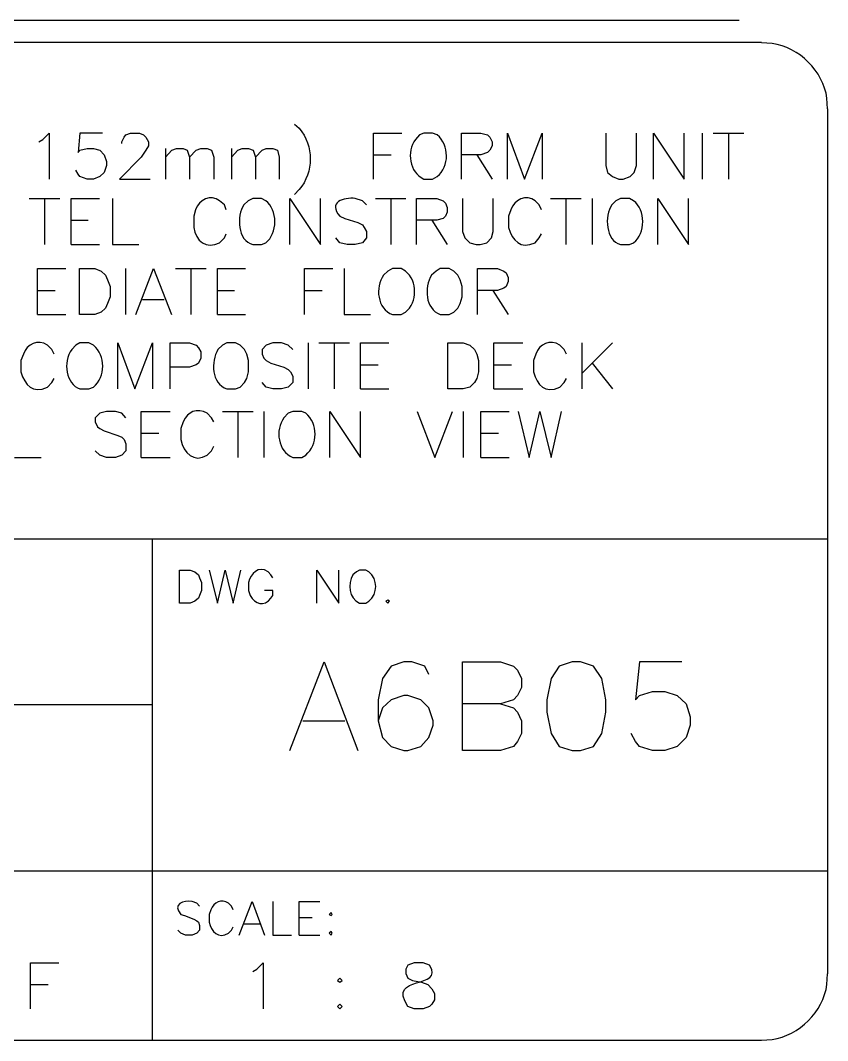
# Model space of a CAD drawing. Header units: millimetres. Extents: x 14 to 201, y 16 to 268.
# Drawn here: x 172.32 to 201.3, y 15.62 to 52.24 of the extents above; entities that cross this region are included whole.
import ezdxf

# ---------------------------------------------------------------- set-up
doc = ezdxf.new("R2010")
doc.units = ezdxf.units.MM
doc.layers.get('0').update_dxf_attribs({"linetype": 'CONTINUOUS'})

msp = doc.modelspace()

# ---------------------------------------------------------------- linework, layer by layer
at = {"color": 0}
for p, q in [((198.121, 52.2386), (17.0174, 52.2386)), ((155.195, 51.4558), (198.924, 51.4558)), ((199.306, 51.4131), (198.924, 51.4354)), ((201.296, 49.0636), (201.273, 49.4453)), ((201.296, 49.0636), (201.296, 18.0123)), ((182.16, 48.514), (182.33, 48.3665)), ((173.121, 47.964), (173.354, 48.1969)), ((173.354, 48.1969), (173.354, 46.5459)), ((174.456, 48.1969), (174.392, 47.4984)), ((175.26, 48.1969), (174.456, 48.1969)), ((175.959, 47.8786), (176.043, 48.048)), ((176.043, 48.048), (176.106, 48.1334)), ((176.106, 48.1334), (176.276, 48.1969)), ((176.276, 48.1969), (176.593, 48.1969)), ((176.593, 48.1969), (176.742, 48.1334)), ((176.742, 48.1334), (176.826, 48.048)), ((176.826, 48.048), (176.911, 47.8786)), ((184.996, 46.5459), (184.996, 48.1969)), ((184.996, 48.1969), (186.013, 48.1969)), ((186.647, 48.1334), (186.499, 47.964)), ((186.796, 48.1969), (186.647, 48.1334)), ((187.113, 48.1969), (186.796, 48.1969)), ((187.282, 48.1334), (187.113, 48.1969)), ((188.151, 46.5459), (188.151, 48.1969)), ((188.151, 48.1969), (188.849, 48.1969)), ((188.849, 48.1969), (189.082, 48.1334)), ((189.082, 48.1334), (189.166, 48.048)), ((189.166, 48.048), (189.252, 47.8786)), ((189.802, 46.5459), (189.802, 48.1969)), ((189.802, 48.1969), (190.416, 46.5459)), ((190.416, 46.5459), (191.05, 48.1969)), ((191.05, 48.1969), (191.05, 46.5459)), ((193.336, 48.1969), (193.336, 47.0323)), ((194.437, 47.0323), (194.437, 48.1969)), ((195.05, 46.5459), (195.05, 48.1969)), ((195.05, 48.1969), (196.152, 46.5459)), ((196.152, 46.5459), (196.152, 48.1969)), ((196.787, 48.1969), (196.787, 46.5459)), ((197.189, 48.1969), (198.289, 48.1969)), ((197.739, 48.1969), (197.739, 46.5459)), ((172.974, 47.8786), (173.121, 47.964)), ((174.456, 47.5823), (174.709, 47.6458)), ((174.709, 47.6458), (174.942, 47.6458)), ((174.942, 47.6458), (175.175, 47.5823)), ((175.959, 47.8151), (175.959, 47.8786)), ((176.911, 47.7312), (176.826, 47.5823)), ((176.911, 47.8786), (176.911, 47.7312)), ((177.524, 47.6458), (177.524, 46.5459)), ((177.757, 47.5823), (177.927, 47.6458)), ((177.927, 47.6458), (178.16, 47.6458)), ((178.16, 47.6458), (178.308, 47.5823)), ((178.625, 47.5823), (178.795, 47.6458)), ((178.795, 47.6458), (179.028, 47.6458)), ((179.028, 47.6458), (179.175, 47.5823)), ((179.896, 47.6458), (179.896, 46.5459)), ((180.129, 47.5823), (180.276, 47.6458)), ((180.276, 47.6458), (180.509, 47.6458)), ((180.509, 47.6458), (180.679, 47.5823)), ((180.996, 47.5823), (181.144, 47.6458)), ((181.144, 47.6458), (181.378, 47.6458)), ((181.378, 47.6458), (181.547, 47.5823)), ((189.252, 47.7312), (189.166, 47.5823)), ((189.252, 47.8786), (189.252, 47.7312)), ((174.392, 47.4984), (174.456, 47.5823)), ((175.175, 47.5823), (175.324, 47.4126)), ((175.324, 47.4126), (175.408, 47.1798)), ((176.658, 47.3287), (175.873, 46.5459)), ((176.826, 47.5823), (176.658, 47.3287)), ((177.524, 47.3287), (177.757, 47.5823)), ((178.308, 47.5823), (178.393, 47.3287)), ((178.393, 47.3287), (178.625, 47.5823)), ((178.393, 47.3287), (178.393, 46.5459)), ((179.175, 47.5823), (179.261, 47.3287)), ((179.261, 47.3287), (179.261, 46.5459)), ((179.896, 47.3287), (180.129, 47.5823)), ((180.679, 47.5823), (180.763, 47.3287)), ((180.763, 47.3287), (180.996, 47.5823)), ((180.763, 47.3287), (180.763, 46.5459)), ((181.547, 47.5823), (181.61, 47.3287)), ((181.61, 47.3287), (181.61, 46.5459)), ((184.996, 47.4126), (185.631, 47.4126)), ((188.849, 47.4126), (188.151, 47.4126)), ((188.7, 47.4126), (189.252, 46.5459)), ((189.082, 47.4984), (188.849, 47.4126)), ((189.166, 47.5823), (189.082, 47.4984)), ((175.408, 47.0323), (175.324, 46.779)), ((175.408, 47.1798), (175.408, 47.0323)), ((193.336, 47.0323), (193.399, 46.779)), ((194.353, 46.779), (194.437, 47.0323)), ((174.392, 46.7155), (174.308, 46.863)), ((174.456, 46.6302), (174.392, 46.7155)), ((174.709, 46.5459), (174.456, 46.6302)), ((174.942, 46.5459), (174.709, 46.5459)), ((175.175, 46.6302), (174.942, 46.5459)), ((175.324, 46.779), (175.175, 46.6302)), ((175.873, 46.5459), (176.975, 46.5459)), ((186.796, 46.5459), (187.113, 46.5459)), ((187.113, 46.5459), (187.282, 46.6302)), ((193.399, 46.779), (193.569, 46.6302)), ((193.569, 46.6302), (193.802, 46.5459)), ((193.802, 46.5459), (193.951, 46.5459)), ((193.951, 46.5459), (194.204, 46.6302)), ((194.204, 46.6302), (194.353, 46.779)), ((182.33, 46.1641), (182.16, 45.9948)), ((172.635, 45.8474), (173.736, 45.8474)), ((173.186, 45.8474), (173.186, 44.1964)), ((174.139, 44.1964), (174.139, 45.8474)), ((174.139, 45.8474), (175.154, 45.8474)), ((175.62, 45.8474), (175.62, 44.1964)), ((180.658, 45.8474), (180.489, 45.762)), ((180.975, 45.8474), (180.658, 45.8474)), ((181.124, 45.762), (180.975, 45.8474)), ((181.991, 44.1964), (181.991, 45.8474)), ((181.991, 45.8474), (183.092, 44.1964)), ((183.092, 44.1964), (183.092, 45.8474)), ((184.595, 45.762), (184.34, 45.8474)), ((185.061, 45.8474), (186.16, 45.8474)), ((185.611, 45.8474), (185.611, 44.1964)), ((186.542, 44.1964), (186.542, 45.8474)), ((186.542, 45.8474), (187.262, 45.8474)), ((187.262, 45.8474), (187.494, 45.762)), ((188.193, 45.8474), (188.193, 44.6624)), ((189.294, 44.6624), (189.294, 45.8474)), ((191.346, 45.8474), (192.447, 45.8474)), ((191.897, 45.8474), (191.897, 44.1964)), ((192.849, 45.8474), (192.849, 44.1964)), ((193.865, 45.8474), (193.696, 45.762)), ((194.183, 45.8474), (193.865, 45.8474)), ((194.331, 45.762), (194.183, 45.8474)), ((195.199, 44.1964), (195.199, 45.8474)), ((195.199, 45.8474), (196.3, 44.1964)), ((196.3, 44.1964), (196.3, 45.8474)), ((178.605, 45.4448), (178.542, 45.212)), ((179.641, 45.6145), (179.471, 45.762)), ((179.704, 45.4448), (179.641, 45.6145)), ((180.489, 45.762), (180.34, 45.6145)), ((184.743, 45.6145), (184.595, 45.762)), ((187.494, 45.762), (187.579, 45.6777)), ((187.579, 45.6777), (187.642, 45.5291)), ((187.642, 45.5291), (187.642, 45.3595)), ((189.928, 45.4448), (189.844, 45.212)), ((190.945, 45.6145), (190.796, 45.762)), ((191.029, 45.4448), (190.945, 45.6145)), ((193.696, 45.762), (193.548, 45.6145)), ((174.139, 45.0631), (174.752, 45.0631)), ((178.542, 45.212), (178.542, 44.8098)), ((183.79, 45.212), (183.96, 45.128)), ((183.96, 45.128), (184.426, 44.9792)), ((187.262, 45.0631), (186.542, 45.0631)), ((187.092, 45.0631), (187.642, 44.1964)), ((187.494, 45.128), (187.262, 45.0631)), ((187.579, 45.212), (187.494, 45.128)), ((187.642, 45.3595), (187.579, 45.212)), ((189.844, 45.212), (189.844, 44.8098)), ((184.426, 44.9792), (184.595, 44.8952)), ((184.595, 44.8952), (184.658, 44.8098)), ((184.658, 44.8098), (184.743, 44.6624)), ((179.471, 44.2599), (179.641, 44.4292)), ((179.641, 44.4292), (179.704, 44.5766)), ((183.79, 44.2599), (183.642, 44.4292)), ((184.743, 44.4292), (184.595, 44.2599)), ((184.743, 44.6624), (184.743, 44.4292)), ((188.193, 44.6624), (188.277, 44.4292)), ((188.277, 44.4292), (188.447, 44.2599)), ((189.061, 44.2599), (189.229, 44.4292)), ((189.229, 44.4292), (189.294, 44.6624)), ((190.796, 44.2599), (190.945, 44.4292)), ((190.945, 44.4292), (191.029, 44.5766)), ((174.139, 44.1964), (175.154, 44.1964)), ((175.62, 44.1964), (176.572, 44.1964)), ((180.658, 44.1964), (180.975, 44.1964)), ((180.975, 44.1964), (181.124, 44.2599)), ((184.044, 44.1964), (183.79, 44.2599)), ((184.34, 44.1964), (184.044, 44.1964)), ((184.595, 44.2599), (184.34, 44.1964)), ((188.447, 44.2599), (188.68, 44.1964)), ((188.68, 44.1964), (188.829, 44.1964)), ((188.829, 44.1964), (189.061, 44.2599)), ((193.865, 44.1964), (194.183, 44.1964)), ((194.183, 44.1964), (194.331, 44.2599)), ((172.931, 41.6775), (172.931, 43.3282)), ((172.931, 43.3282), (173.948, 43.3282)), ((174.435, 41.6775), (174.435, 43.3282)), ((174.435, 43.3282), (174.985, 43.3282)), ((174.985, 43.3282), (175.218, 43.2428)), ((175.218, 43.2428), (175.367, 43.0953)), ((176.086, 43.3282), (176.086, 41.6775)), ((176.466, 41.6775), (177.101, 43.3282)), ((177.101, 43.3282), (177.737, 41.6775)), ((177.884, 43.3282), (178.985, 43.3282)), ((178.435, 43.3282), (178.435, 41.6775)), ((179.388, 41.6775), (179.388, 43.3282)), ((179.388, 43.3282), (180.403, 43.3282)), ((182.52, 41.6775), (182.52, 43.3282)), ((182.52, 43.3282), (183.537, 43.3282)), ((183.938, 43.3282), (183.938, 41.6775)), ((185.505, 43.2428), (185.357, 43.0953)), ((185.674, 43.3282), (185.505, 43.2428)), ((185.991, 43.3282), (185.674, 43.3282)), ((186.14, 43.2428), (185.991, 43.3282)), ((187.241, 43.2428), (187.071, 43.0953)), ((187.388, 43.3282), (187.241, 43.2428)), ((187.707, 43.3282), (187.388, 43.3282)), ((187.875, 43.2428), (187.707, 43.3282)), ((188.023, 43.0953), (187.875, 43.2428)), ((188.722, 41.6775), (188.722, 43.3282)), ((188.722, 43.3282), (189.442, 43.3282)), ((189.442, 43.3282), (189.674, 43.2428)), ((189.674, 43.2428), (189.758, 43.1793)), ((175.367, 43.0953), (175.45, 42.926)), ((175.45, 42.926), (175.536, 42.6932)), ((188.108, 42.926), (188.023, 43.0953)), ((188.171, 42.6932), (188.108, 42.926)), ((189.758, 43.1793), (189.823, 43.0114)), ((189.823, 42.8625), (189.758, 42.6932)), ((189.823, 43.0114), (189.823, 42.8625)), ((172.931, 42.5457), (173.567, 42.5457)), ((175.536, 42.6932), (175.536, 42.3125)), ((179.388, 42.5457), (180.001, 42.5457)), ((182.52, 42.5457), (183.155, 42.5457)), ((188.171, 42.3125), (188.171, 42.6932)), ((189.442, 42.5457), (188.722, 42.5457)), ((189.272, 42.5457), (189.823, 41.6775)), ((189.674, 42.6297), (189.442, 42.5457)), ((189.758, 42.6932), (189.674, 42.6297)), ((175.536, 42.3125), (175.45, 42.0797)), ((176.699, 42.2271), (177.483, 42.2271)), ((188.108, 42.0797), (188.171, 42.3125)), ((175.218, 41.7615), (174.985, 41.6775)), ((175.367, 41.9104), (175.218, 41.7615)), ((175.45, 42.0797), (175.367, 41.9104)), ((185.991, 41.6775), (186.14, 41.7615)), ((187.707, 41.6775), (187.875, 41.7615)), ((187.875, 41.7615), (188.023, 41.9104)), ((188.023, 41.9104), (188.108, 42.0797)), ((172.931, 41.6775), (173.948, 41.6775)), ((174.985, 41.6775), (174.435, 41.6775)), ((179.388, 41.6775), (180.403, 41.6775)), ((183.938, 41.6775), (184.892, 41.6775)), ((185.674, 41.6775), (185.991, 41.6775)), ((187.388, 41.6775), (187.707, 41.6775)), ((174.456, 40.6619), (174.308, 40.5765)), ((174.774, 40.6619), (174.456, 40.6619)), ((174.942, 40.5765), (174.774, 40.6619)), ((175.81, 39.0095), (175.81, 40.6619)), ((175.81, 40.6619), (176.425, 39.0095)), ((176.425, 39.0095), (177.058, 40.6619)), ((177.058, 40.6619), (177.058, 39.0095)), ((177.694, 39.0095), (177.694, 40.6619)), ((177.694, 40.6619), (178.393, 40.6619)), ((178.393, 40.6619), (178.625, 40.5765)), ((179.727, 40.6619), (179.578, 40.5765)), ((180.043, 40.6619), (179.727, 40.6619)), ((180.213, 40.5765), (180.043, 40.6619)), ((181.378, 40.6619), (181.144, 40.5765)), ((181.694, 40.6619), (181.378, 40.6619)), ((181.927, 40.5765), (181.694, 40.6619)), ((182.646, 40.6619), (182.646, 39.0095)), ((183.028, 40.6619), (184.129, 40.6619)), ((183.578, 40.6619), (183.578, 39.0095)), ((184.532, 39.0095), (184.532, 40.6619)), ((184.532, 40.6619), (185.547, 40.6619)), ((187.664, 39.0095), (187.664, 40.6619)), ((187.664, 40.6619), (188.214, 40.6619)), ((188.214, 40.6619), (188.447, 40.5765)), ((189.315, 39.0095), (189.315, 40.6619)), ((189.315, 40.6619), (190.353, 40.6619)), ((192.469, 40.6619), (192.469, 39.0095)), ((193.569, 40.6619), (192.469, 39.5609)), ((173.44, 40.429), (173.291, 40.5765)), ((173.524, 40.2594), (173.44, 40.429)), ((174.308, 40.5765), (174.159, 40.429)), ((178.625, 40.5765), (178.711, 40.4922)), ((178.711, 40.4922), (178.795, 40.3433)), ((178.795, 40.3433), (178.795, 40.1105)), ((179.578, 40.5765), (179.408, 40.429)), ((180.362, 40.429), (180.213, 40.5765)), ((180.446, 40.2594), (180.362, 40.429)), ((181.144, 40.5765), (180.996, 40.429)), ((180.996, 40.429), (180.996, 40.2594)), ((182.097, 40.429), (181.927, 40.5765)), ((188.447, 40.5765), (188.616, 40.429)), ((188.616, 40.429), (188.7, 40.2594)), ((191.834, 40.429), (191.685, 40.5765)), ((191.918, 40.2594), (191.834, 40.429)), ((172.424, 40.2594), (172.339, 40.0265)), ((172.339, 40.0265), (172.339, 39.624)), ((178.711, 39.9411), (178.625, 39.8776)), ((178.795, 40.1105), (178.711, 39.9411)), ((180.509, 40.0265), (180.446, 40.2594)), ((180.509, 39.624), (180.509, 40.0265)), ((180.996, 40.2594), (181.059, 40.1105)), ((181.059, 40.1105), (181.144, 40.0265)), ((181.144, 40.0265), (181.314, 39.9411)), ((181.314, 39.9411), (181.78, 39.7937)), ((188.7, 40.2594), (188.765, 40.0265)), ((188.765, 40.0265), (188.765, 39.624)), ((190.817, 40.2594), (190.733, 40.0265)), ((190.733, 40.0265), (190.733, 39.624)), ((192.849, 39.9411), (193.569, 39.0109)), ((178.393, 39.7937), (177.694, 39.7937)), ((178.625, 39.8776), (178.393, 39.7937)), ((180.446, 39.3912), (180.509, 39.624)), ((181.78, 39.7937), (181.927, 39.7083)), ((181.927, 39.7083), (182.013, 39.624)), ((182.013, 39.624), (182.097, 39.4751)), ((184.532, 39.8776), (185.166, 39.8776)), ((188.765, 39.624), (188.7, 39.3912)), ((189.315, 39.8776), (189.95, 39.8776)), ((173.291, 39.0744), (173.44, 39.2423)), ((173.44, 39.2423), (173.524, 39.3912)), ((180.213, 39.0744), (180.362, 39.2423)), ((180.362, 39.2423), (180.446, 39.3912)), ((181.144, 39.0744), (180.996, 39.2423)), ((182.097, 39.2423), (181.927, 39.0744)), ((182.097, 39.4751), (182.097, 39.2423)), ((188.616, 39.2423), (188.447, 39.0744)), ((188.7, 39.3912), (188.616, 39.2423)), ((191.685, 39.0744), (191.834, 39.2423)), ((191.834, 39.2423), (191.918, 39.3912)), ((174.456, 39.0095), (174.774, 39.0095)), ((174.774, 39.0095), (174.942, 39.0744)), ((179.727, 39.0095), (180.043, 39.0095)), ((180.043, 39.0095), (180.213, 39.0744)), ((181.378, 39.0109), (181.144, 39.0744)), ((181.694, 39.0109), (181.378, 39.0109)), ((181.927, 39.0744), (181.694, 39.0109)), ((184.532, 39.0095), (185.547, 39.0095)), ((188.214, 39.0095), (187.664, 39.0095)), ((188.447, 39.0744), (188.214, 39.0095)), ((189.315, 39.0095), (190.353, 39.0095)), ((175.175, 38.1427), (175.007, 37.9734)), ((175.408, 38.2062), (175.175, 38.1427)), ((175.726, 38.2062), (175.408, 38.2062)), ((175.959, 38.1427), (175.726, 38.2062)), ((176.106, 37.9734), (175.959, 38.1427)), ((176.658, 36.5552), (176.658, 38.2062)), ((176.658, 38.2062), (177.694, 38.2062)), ((179.175, 37.9734), (179.028, 38.1427)), ((179.578, 38.2062), (180.679, 38.2062)), ((180.129, 38.2062), (180.129, 36.5552)), ((181.059, 38.2062), (181.059, 36.5552)), ((181.927, 38.1427), (181.78, 37.9734)), ((182.097, 38.2062), (181.927, 38.1427)), ((182.415, 38.2062), (182.097, 38.2062)), ((182.563, 38.1427), (182.415, 38.2062)), ((183.431, 36.5552), (183.431, 38.2062)), ((183.431, 38.2062), (184.532, 36.5552)), ((184.532, 36.5552), (184.532, 38.2062)), ((186.563, 38.2062), (187.198, 36.5552)), ((187.198, 36.5552), (187.833, 38.2062)), ((188.214, 38.2062), (188.214, 36.5552)), ((188.849, 36.5552), (188.849, 38.2062)), ((188.849, 38.2062), (189.865, 38.2062)), ((190.183, 38.2062), (190.584, 36.5552)), ((190.584, 36.5552), (190.966, 38.2062)), ((190.966, 38.2062), (191.368, 36.5552)), ((191.368, 36.5552), (191.748, 38.2062)), ((175.007, 37.9734), (175.007, 37.8245)), ((175.007, 37.8245), (175.091, 37.6548)), ((178.16, 37.8245), (178.076, 37.5916)), ((179.261, 37.8245), (179.175, 37.9734)), ((175.091, 37.6548), (175.175, 37.5916)), ((175.175, 37.5916), (175.324, 37.5073)), ((175.324, 37.5073), (175.81, 37.338)), ((176.658, 37.4234), (177.292, 37.4234)), ((178.076, 37.5916), (178.076, 37.1905)), ((188.849, 37.4234), (189.484, 37.4234)), ((175.81, 37.338), (175.959, 37.2745)), ((175.959, 37.2745), (176.043, 37.1905)), ((176.043, 37.1905), (176.106, 37.0417)), ((176.106, 37.0417), (176.106, 36.788)), ((175.175, 36.6391), (175.007, 36.788)), ((175.408, 36.5552), (175.175, 36.6391)), ((175.959, 36.6391), (175.726, 36.5552)), ((176.106, 36.788), (175.959, 36.6391)), ((179.028, 36.6391), (179.175, 36.788)), ((179.175, 36.788), (179.261, 36.9577)), ((182.415, 36.5552), (182.563, 36.6391)), ((172.106, 36.5552), (173.058, 36.5552)), ((175.726, 36.5552), (175.408, 36.5552)), ((176.658, 36.5552), (177.694, 36.5552)), ((182.097, 36.5552), (182.415, 36.5552)), ((188.849, 36.5552), (189.865, 36.5552)), ((152.823, 33.6338), (201.296, 33.6338)), ((177.058, 21.7165), (177.058, 33.6338)), ((178.033, 31.3269), (178.033, 32.5121)), ((178.033, 32.5121), (178.413, 32.5121)), ((178.413, 32.5121), (178.583, 32.4487)), ((178.583, 32.4487), (178.709, 32.3426)), ((178.709, 32.3426), (178.752, 32.2364)), ((178.752, 32.2364), (178.816, 32.0669)), ((179.091, 32.5121), (179.388, 31.3269)), ((179.388, 31.3269), (179.663, 32.5121)), ((179.663, 32.5121), (179.959, 31.3269)), ((179.959, 31.3269), (180.233, 32.5121)), ((181.314, 32.3426), (181.208, 32.4487)), ((181.378, 32.2364), (181.314, 32.3426)), ((182.965, 31.3269), (182.965, 32.5121)), ((182.965, 32.5121), (183.747, 31.3269)), ((183.747, 31.3269), (183.747, 32.5121)), ((184.383, 32.4487), (184.256, 32.3426)), ((184.489, 32.5121), (184.383, 32.4487)), ((184.722, 32.5121), (184.489, 32.5121)), ((184.828, 32.4487), (184.722, 32.5121)), ((178.816, 32.0669), (178.816, 31.7707)), ((180.509, 32.0669), (180.509, 31.7707)), ((178.709, 31.4965), (178.583, 31.3903)), ((178.752, 31.6012), (178.709, 31.4965)), ((178.816, 31.7707), (178.752, 31.6012)), ((180.509, 31.7707), (180.572, 31.6012)), ((181.378, 31.7707), (181.081, 31.7707)), ((181.314, 31.4965), (181.378, 31.6012)), ((181.378, 31.6012), (181.378, 31.7707)), ((178.413, 31.3269), (178.033, 31.3269)), ((178.583, 31.3903), (178.413, 31.3269)), ((184.489, 31.3269), (184.722, 31.3269)), ((184.722, 31.3269), (184.828, 31.3903)), ((185.505, 31.4331), (185.441, 31.3903)), ((185.441, 31.3903), (185.505, 31.3269)), ((185.568, 31.3903), (185.505, 31.4331)), ((185.505, 31.3269), (185.568, 31.3903)), ((181.991, 26.0353), (183.218, 29.2103)), ((183.218, 29.2103), (184.426, 26.0353)), ((185.631, 29.0614), (185.315, 28.6177)), ((186.077, 29.2103), (185.631, 29.0614)), ((186.373, 29.2103), (186.077, 29.2103)), ((186.839, 29.0614), (186.373, 29.2103)), ((186.986, 28.7652), (186.839, 29.0614)), ((188.193, 26.0353), (188.193, 29.2103)), ((188.193, 29.2103), (189.548, 29.2103)), ((189.548, 29.2103), (190.014, 29.0614)), ((190.014, 29.0614), (190.161, 28.914)), ((191.665, 29.0614), (191.368, 28.6177)), ((192.13, 29.2103), (191.665, 29.0614)), ((192.427, 29.2103), (192.13, 29.2103)), ((192.892, 29.0614), (192.427, 29.2103)), ((193.189, 28.6177), (192.892, 29.0614)), ((194.543, 29.2103), (194.394, 27.8557)), ((196.067, 29.2103), (194.543, 29.2103)), ((185.315, 28.6177), (185.166, 27.8557)), ((190.161, 28.914), (190.31, 28.6177)), ((190.31, 28.6177), (190.31, 28.2994)), ((191.368, 28.6177), (191.219, 27.8557)), ((193.336, 27.8557), (193.189, 28.6177)), ((190.31, 28.2994), (190.161, 28.0031)), ((185.166, 27.8557), (185.166, 27.0936)), ((185.631, 27.8557), (185.315, 27.5594)), ((186.077, 28.0031), (185.631, 27.8557)), ((186.224, 28.0031), (186.077, 28.0031)), ((186.69, 27.8557), (186.224, 28.0031)), ((186.986, 27.5594), (186.69, 27.8557)), ((190.014, 27.8557), (189.548, 27.7068)), ((190.161, 28.0031), (190.014, 27.8557)), ((191.219, 27.8557), (191.219, 27.4106)), ((193.336, 27.4106), (193.336, 27.8557)), ((194.394, 27.8557), (194.543, 28.0031)), ((194.543, 28.0031), (195.009, 28.1519)), ((195.009, 28.1519), (195.453, 28.1519)), ((195.453, 28.1519), (195.898, 28.0031)), ((195.898, 28.0031), (196.215, 27.7068)), ((152.823, 27.6862), (177.058, 27.6862)), ((185.315, 27.5594), (185.166, 27.0936)), ((187.135, 27.0936), (186.986, 27.5594)), ((189.548, 27.7068), (188.193, 27.7068)), ((189.548, 27.7068), (190.014, 27.5594)), ((190.014, 27.5594), (190.161, 27.4106)), ((196.215, 27.7068), (196.364, 27.2411)), ((190.161, 27.4106), (190.31, 27.0936)), ((191.219, 27.4106), (191.368, 26.6485)), ((193.189, 26.6485), (193.336, 27.4106)), ((196.364, 27.2411), (196.364, 26.9448)), ((182.456, 27.0936), (183.96, 27.0936)), ((185.166, 27.0936), (185.315, 26.5011)), ((186.986, 26.5011), (187.135, 26.9448)), ((187.135, 26.9448), (187.135, 27.0936)), ((190.31, 27.0936), (190.31, 26.6485)), ((196.364, 26.9448), (196.215, 26.5011)), ((185.315, 26.5011), (185.631, 26.1827)), ((186.69, 26.1827), (186.986, 26.5011)), ((190.31, 26.6485), (190.161, 26.3522)), ((191.368, 26.6485), (191.665, 26.1827)), ((192.892, 26.1827), (193.189, 26.6485)), ((194.394, 26.3522), (194.247, 26.6485)), ((196.215, 26.5011), (195.898, 26.1827)), ((185.631, 26.1827), (186.077, 26.0353)), ((186.077, 26.0353), (186.224, 26.0353)), ((186.224, 26.0353), (186.69, 26.1827)), ((189.548, 26.0353), (188.193, 26.0353)), ((190.014, 26.1827), (189.548, 26.0353)), ((190.161, 26.3522), (190.014, 26.1827)), ((191.665, 26.1827), (192.13, 26.0353)), ((192.13, 26.0353), (192.427, 26.0353)), ((192.427, 26.0353), (192.892, 26.1827)), ((194.543, 26.1827), (194.394, 26.3522)), ((195.009, 26.0353), (194.543, 26.1827)), ((195.453, 26.0353), (195.009, 26.0353)), ((195.898, 26.1827), (195.453, 26.0353)), ((152.823, 21.7165), (201.296, 21.7165)), ((177.058, 15.6215), (177.058, 21.7165)), ((178.646, 20.5534), (178.478, 20.6168)), ((178.752, 20.4473), (178.646, 20.5534)), ((179.896, 20.4473), (179.79, 20.5534)), ((180.17, 19.4097), (180.636, 20.6168)), ((180.636, 20.6168), (181.081, 19.4097)), ((181.378, 20.6168), (181.378, 19.4097)), ((182.33, 19.4097), (182.33, 20.6168)), ((182.33, 20.6168), (183.071, 20.6168)), ((178.076, 20.1511), (178.203, 20.1083)), ((179.155, 20.3206), (179.091, 20.1511)), ((179.091, 20.1511), (179.091, 19.8754)), ((179.959, 20.3206), (179.896, 20.4473)), ((183.472, 20.2144), (183.408, 20.1511)), ((183.408, 20.1511), (183.472, 20.1083)), ((183.515, 20.1511), (183.472, 20.2144)), ((183.472, 20.1083), (183.515, 20.1511)), ((178.203, 20.1083), (178.542, 19.9815)), ((178.542, 19.9815), (178.646, 19.9182)), ((178.646, 19.9182), (178.709, 19.8754)), ((178.709, 19.8754), (178.752, 19.7487)), ((180.34, 19.8121), (180.912, 19.8121)), ((182.33, 20.0449), (182.795, 20.0449)), ((178.076, 19.4731), (177.969, 19.5792)), ((178.245, 19.4097), (178.076, 19.4731)), ((178.478, 19.4097), (178.245, 19.4097)), ((178.646, 19.4731), (178.478, 19.4097)), ((178.752, 19.5792), (178.646, 19.4731)), ((178.752, 19.7487), (178.752, 19.5792)), ((179.79, 19.4731), (179.896, 19.5792)), ((179.896, 19.5792), (179.959, 19.706)), ((181.378, 19.4097), (182.054, 19.4097)), ((182.33, 19.4097), (183.071, 19.4097)), ((183.472, 19.5364), (183.408, 19.4731)), ((183.408, 19.4731), (183.472, 19.4097)), ((183.515, 19.4731), (183.472, 19.5364)), ((183.472, 19.4097), (183.515, 19.4731)), ((172.678, 16.7638), (172.678, 18.4147)), ((172.678, 18.4147), (173.693, 18.4147)), ((180.806, 18.1818), (181.038, 18.4147)), ((181.038, 18.4147), (181.038, 16.7638)), ((186.224, 18.3307), (186.16, 18.1818)), ((186.457, 18.4147), (186.224, 18.3307)), ((186.775, 18.4147), (186.457, 18.4147)), ((187.008, 18.3307), (186.775, 18.4147)), ((180.658, 18.0978), (180.806, 18.1818)), ((186.16, 18.1818), (186.16, 18.0344)), ((186.16, 18.0344), (186.224, 17.8649)), ((201.273, 17.632), (201.296, 18.0123)), ((172.678, 17.632), (173.313, 17.632)), ((183.79, 17.8649), (183.705, 17.7794)), ((183.705, 17.7794), (183.79, 17.7161)), ((183.874, 17.7794), (183.79, 17.8649)), ((183.79, 17.7161), (183.874, 17.7794)), ((186.224, 17.8649), (186.393, 17.7794)), ((186.393, 17.7794), (186.712, 17.7161)), ((186.712, 17.7161), (186.945, 17.632)), ((186.945, 17.632), (187.092, 17.4832)), ((187.092, 17.4832), (187.178, 17.315)), ((187.178, 17.315), (187.178, 17.0822)), ((183.79, 16.9333), (183.705, 16.8493)), ((183.705, 16.8493), (183.79, 16.7638)), ((183.874, 16.8493), (183.79, 16.9333)), ((183.79, 16.7638), (183.874, 16.8493)), ((186.457, 16.7638), (186.224, 16.8493)), ((187.008, 16.8493), (186.775, 16.7638)), ((187.092, 16.9333), (187.008, 16.8493)), ((187.178, 17.0822), (187.092, 16.9333)), ((186.775, 16.7638), (186.457, 16.7638)), ((198.924, 15.6215), (155.195, 15.6215)), ((198.924, 15.6421), (199.306, 15.6628))]:
    msp.add_line(p, q, dxfattribs=at)
for points in [[(201.273, 49.4453), (201.136, 50.4155), (200.276, 51.2755), (199.306, 51.4131)], [(182.33, 48.3665), (182.853, 47.7354), (182.853, 46.7953), (182.33, 46.1641)], [(187.282, 46.6302), (187.731, 46.9995), (187.719, 47.7559), (187.282, 48.1334)], [(186.499, 47.964), (186.173, 47.5326), (186.282, 46.779), (186.796, 46.5459)], [(179.471, 45.762), (179.161, 46.0195), (178.711, 45.7951), (178.605, 45.4448)], [(184.34, 45.8474), (183.922, 45.9024), (183.342, 45.7027), (183.79, 45.212)], [(190.796, 45.762), (190.486, 46.0195), (190.036, 45.7951), (189.928, 45.4448)], [(180.34, 45.6145), (180.068, 45.2381), (180.119, 44.3107), (180.658, 44.1964)], [(181.124, 44.2599), (181.561, 44.5781), (181.566, 45.4586), (181.124, 45.762)], [(193.548, 45.6145), (193.275, 45.2381), (193.328, 44.3107), (193.865, 44.1964)], [(194.331, 44.2599), (194.769, 44.5781), (194.775, 45.4586), (194.331, 45.762)], [(178.542, 44.8098), (178.62, 44.3219), (178.981, 44.0119), (179.471, 44.2599)], [(189.844, 44.8098), (189.974, 44.3329), (190.271, 44.0076), (190.796, 44.2599)], [(186.14, 41.7615), (186.582, 42.1266), (186.582, 42.8791), (186.14, 43.2428)], [(185.357, 43.0953), (185.044, 42.6558), (185.127, 41.8842), (185.674, 41.6775)], [(187.071, 43.0953), (186.814, 42.6378), (186.844, 41.9019), (187.388, 41.6775)], [(173.291, 40.5765), (172.944, 40.8259), (172.552, 40.6231), (172.424, 40.2594)], [(191.685, 40.5765), (191.338, 40.8259), (190.947, 40.6231), (190.817, 40.2594)], [(174.159, 40.429), (173.827, 39.9658), (173.964, 39.1844), (174.456, 39.0095)], [(174.942, 39.0744), (175.38, 39.4504), (175.391, 40.2071), (174.942, 40.5765)], [(179.408, 40.429), (179.156, 39.9824), (179.17, 39.2105), (179.727, 39.0095)], [(172.339, 39.624), (172.482, 39.1389), (172.741, 38.8278), (173.291, 39.0744)], [(190.733, 39.624), (190.876, 39.1389), (191.135, 38.8278), (191.685, 39.0744)], [(179.028, 38.1427), (178.643, 38.3177), (178.328, 38.2171), (178.16, 37.8245)], [(182.563, 36.6391), (183.012, 37.0085), (182.999, 37.7652), (182.563, 38.1427)], [(181.78, 37.9734), (181.452, 37.5433), (181.559, 36.7577), (182.097, 36.5552)], [(178.076, 37.1905), (178.179, 36.7259), (178.55, 36.3347), (179.028, 36.6391)], [(181.208, 32.4487), (180.866, 32.6829), (180.588, 32.3825), (180.509, 32.0669)], [(184.256, 32.3426), (184.063, 32.0091), (184.095, 31.4909), (184.489, 31.3269)], [(184.828, 31.3903), (185.157, 31.6549), (185.157, 32.1841), (184.828, 32.4487)], [(180.572, 31.6012), (180.734, 31.2718), (181.069, 31.1933), (181.314, 31.4965)], [(178.478, 20.6168), (178.179, 20.6595), (177.753, 20.5148), (178.076, 20.1511)], [(179.79, 20.5534), (179.547, 20.7312), (179.241, 20.5851), (179.155, 20.3206)], [(179.091, 19.8754), (179.171, 19.5406), (179.434, 19.2471), (179.79, 19.4731)], [(186.224, 16.8493), (185.469, 18.0275), (187.563, 17.4267), (187.008, 18.3307)], [(199.306, 15.6628), (200.276, 15.802), (201.136, 16.6619), (201.273, 17.632)]]:
    msp.add_open_spline(points, degree=3, dxfattribs=at)

doc.saveas('drawing.dxf')
